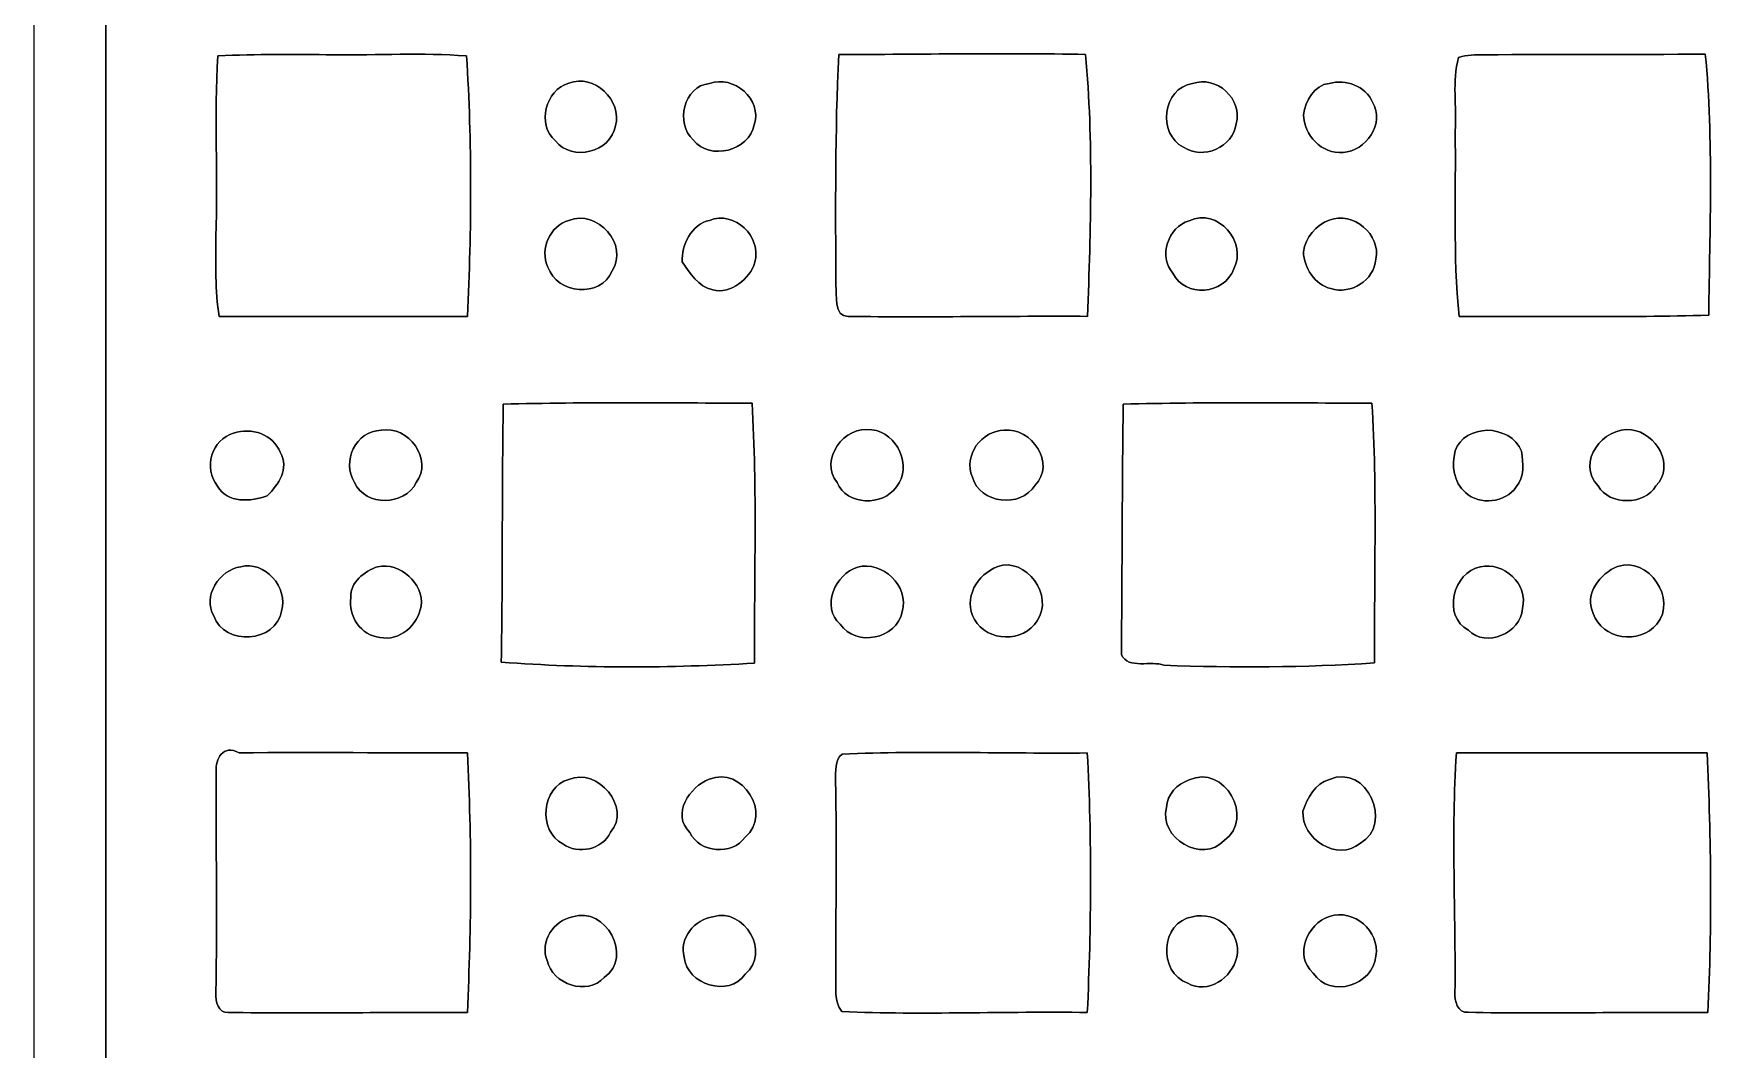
# Model space of a CAD drawing. Header units: centimetres. Extents: x -16.8 to 16.8, y -16.7 to 16.7.
# Drawn here: x -16.77 to -0.2, y -1.54 to 8.39 of the extents above; entities that cross this region are included whole.
import ezdxf

# ---------------------------------------------------------------- set-up
doc = ezdxf.new("R2010")
doc.units = ezdxf.units.CM
doc.header["$MEASUREMENT"] = 0
doc.layers.add('Layer 1', color=7, linetype='Continuous')

msp = doc.modelspace()

# ---------------------------------------------------------------- linework, layer by layer
at = {"layer": 'Layer 1', "color": 7}
for points, knots in [([(-16.77458, 16.66875), (-16.77458, 16.66875), (16.77458, 16.66875), (16.77458, 16.66875), (16.77458, 16.66875), (16.77458, 16.66875), (16.77458, -16.66875), (16.77458, -16.66875), (16.77458, -16.66875), (16.77458, -16.66875), (-16.77458, -16.66875), (-16.77458, -16.66875), (-16.77458, -16.66875), (-16.77458, -16.66875), (-16.77458, 16.66875), (-16.77458, 16.66875), (-16.77458, 16.66875), (-16.77458, 16.66875), (-16.77458, 16.66875), (-16.77458, 16.66875)], [0, 0, 0, 0, 0.16666667, 0.16666667, 0.16666667, 0.16666667, 0.33333333, 0.33333333, 0.33333333, 0.33333333, 0.5, 0.5, 0.5, 0.5, 0.66666667, 0.66666667, 0.66666667, 0.66666667, 1, 1, 1, 1]), ([(-16.06091, 16.05774), (-16.07961, 6.31331), (-16.06374, -3.43147), (-16.06903, -13.17625), (-16.06903, -13.17625), (-16.0588, -14.08148), (-16.0969, -14.98776), (-16.04186, -15.89229), (-16.04186, -15.89229), (-5.49557, -15.89546), (5.05107, -15.88805), (15.59736, -15.89581), (15.59736, -15.89581), (15.65769, -15.41709), (15.61606, -14.93132), (15.63052, -14.45013), (15.63052, -14.45013), (15.63088, -10.96857), (15.62417, -7.48665), (15.63158, -4.00509), (15.63158, -4.00509), (15.61571, -2.97004), (15.64852, -1.93463), (15.6143, -0.89958), (15.6143, -0.89958), (15.63758, 1.05692), (15.63441, 3.01378), (15.62276, 4.97064), (15.62276, 4.97064), (15.63864, 6.5218), (15.61465, 8.07297), (15.63511, 9.62413), (15.63511, 9.62413), (15.60371, 10.68564), (15.63299, 11.7475), (15.62876, 12.80901), (15.62876, 12.80901), (15.61888, 13.89274), (15.66086, 14.97718), (15.59595, 16.05986), (15.59595, 16.05986), (14.04867, 16.08137), (12.50103, 16.06303), (10.95375, 16.06903), (10.95375, 16.06903), (2.60456, 16.06903), (-5.74428, 16.06903), (-14.09347, 16.06903), (-14.09347, 16.06903), (-14.74929, 16.06867), (-15.40545, 16.07608), (-16.06091, 16.05774)], [0, 0, 0, 0, 0.07142857, 0.07142857, 0.07142857, 0.07142857, 0.14285714, 0.14285714, 0.14285714, 0.14285714, 0.21428571, 0.21428571, 0.21428571, 0.21428571, 0.28571429, 0.28571429, 0.28571429, 0.28571429, 0.35714286, 0.35714286, 0.35714286, 0.35714286, 0.42857143, 0.42857143, 0.42857143, 0.42857143, 0.5, 0.5, 0.5, 0.5, 0.57142857, 0.57142857, 0.57142857, 0.57142857, 0.64285714, 0.64285714, 0.64285714, 0.64285714, 0.71428571, 0.71428571, 0.71428571, 0.71428571, 0.78571429, 0.78571429, 0.78571429, 0.78571429, 0.85714286, 0.85714286, 0.85714286, 0.85714286, 1, 1, 1, 1]), ([(-14.97259, 8.17562), (-14.59618, 8.19221), (-14.21906, 8.19221), (-13.84194, 8.1855), (-13.84194, 8.1855), (-13.40803, 8.18092), (-12.97305, 8.20808), (-12.53984, 8.17457), (-12.53984, 8.17457), (-12.48481, 7.32719), (-12.49151, 6.47559), (-12.52961, 5.62751), (-12.52961, 5.62751), (-13.33959, 5.62469), (-14.14956, 5.62857), (-14.95954, 5.62504), (-14.95954, 5.62504), (-15.00893, 5.88222), (-14.98635, 6.14645), (-14.99517, 6.40644), (-14.99517, 6.40644), (-14.96766, 6.99594), (-15.01316, 7.58649), (-14.97259, 8.17562)], [0, 0, 0, 0, 0.14285714, 0.14285714, 0.14285714, 0.14285714, 0.28571429, 0.28571429, 0.28571429, 0.28571429, 0.42857143, 0.42857143, 0.42857143, 0.42857143, 0.57142857, 0.57142857, 0.57142857, 0.57142857, 0.71428571, 0.71428571, 0.71428571, 0.71428571, 1, 1, 1, 1]), ([(-8.89741, 8.18832), (-8.09237, 8.18903), (-7.28698, 8.20632), (-6.48194, 8.18903), (-6.48194, 8.18903), (-6.40292, 7.33848), (-6.43043, 6.48017), (-6.46183, 5.62751), (-6.46183, 5.62751), (-7.24253, 5.63245), (-8.02323, 5.61552), (-8.80357, 5.62751), (-8.80357, 5.62751), (-8.95174, 5.61693), (-8.9094, 5.85082), (-8.92598, 5.93055), (-8.92598, 5.93055), (-8.92739, 6.68302), (-8.9341, 7.4362), (-8.89741, 8.18832)], [0, 0, 0, 0, 0.16666667, 0.16666667, 0.16666667, 0.16666667, 0.33333333, 0.33333333, 0.33333333, 0.33333333, 0.5, 0.5, 0.5, 0.5, 0.66666667, 0.66666667, 0.66666667, 0.66666667, 1, 1, 1, 1]), ([(-2.83069, 8.15799), (-2.75061, 8.18938), (-2.66241, 8.18233), (-2.5781, 8.18586), (-2.5781, 8.18586), (-1.85738, 8.1915), (-1.13665, 8.1855), (-0.41557, 8.19326), (-0.41557, 8.19326), (-0.33408, 7.34448), (-0.37324, 6.4897), (-0.38171, 5.63809), (-0.38171, 5.63809), (-1.19592, 5.61587), (-2.01048, 5.63104), (-2.82469, 5.62469), (-2.82469, 5.62469), (-2.88749, 6.22759), (-2.85362, 6.83577), (-2.8642, 7.44079), (-2.8642, 7.44079), (-2.84762, 7.67821), (-2.89489, 7.92515), (-2.83069, 8.15799)], [0, 0, 0, 0, 0.14285714, 0.14285714, 0.14285714, 0.14285714, 0.28571429, 0.28571429, 0.28571429, 0.28571429, 0.42857143, 0.42857143, 0.42857143, 0.42857143, 0.57142857, 0.57142857, 0.57142857, 0.57142857, 0.71428571, 0.71428571, 0.71428571, 0.71428571, 1, 1, 1, 1]), ([(-11.53971, 7.90787), (-11.28959, 8.00523), (-11.01372, 7.73959), (-11.08251, 7.49018), (-11.08251, 7.49018), (-11.12626, 7.23265), (-11.50832, 7.13493), (-11.67024, 7.34483), (-11.67024, 7.34483), (-11.8551, 7.50217), (-11.76655, 7.84366), (-11.53971, 7.90787)], [0, 0, 0, 0, 0.25, 0.25, 0.25, 0.25, 0.5, 0.5, 0.5, 0.5, 1, 1, 1, 1]), ([(-10.16318, 7.90504), (-9.92293, 7.99077), (-9.64424, 7.75088), (-9.72397, 7.50182), (-9.72397, 7.50182), (-9.77159, 7.24359), (-10.15894, 7.14763), (-10.32157, 7.35295), (-10.32157, 7.35295), (-10.50043, 7.5117), (-10.41259, 7.88106), (-10.16318, 7.90504)], [0, 0, 0, 0, 0.25, 0.25, 0.25, 0.25, 0.5, 0.5, 0.5, 0.5, 1, 1, 1, 1]), ([(-5.43489, 7.90363), (-5.20312, 7.99042), (-4.93854, 7.75229), (-5.00768, 7.51029), (-5.00768, 7.51029), (-5.03379, 7.28239), (-5.33506, 7.15327), (-5.52238, 7.28274), (-5.52238, 7.28274), (-5.77956, 7.40763), (-5.72699, 7.86236), (-5.43489, 7.90363)], [0, 0, 0, 0, 0.25, 0.25, 0.25, 0.25, 0.5, 0.5, 0.5, 0.5, 1, 1, 1, 1]), ([(-4.09575, 7.90575), (-3.93277, 7.95055), (-3.74086, 7.87964), (-3.67206, 7.72125), (-3.67206, 7.72125), (-3.54648, 7.51769), (-3.73909, 7.23971), (-3.96169, 7.23053), (-3.96169, 7.23053), (-4.16983, 7.21113), (-4.34269, 7.40339), (-4.34763, 7.59848), (-4.34763, 7.59848), (-4.32823, 7.73289), (-4.24639, 7.89129), (-4.09575, 7.90575)], [0, 0, 0, 0, 0.2, 0.2, 0.2, 0.2, 0.4, 0.4, 0.4, 0.4, 0.6, 0.6, 0.6, 0.6, 1, 1, 1, 1]), ([(-11.53866, 6.5659), (-11.25996, 6.67844), (-10.9474, 6.32742), (-11.11603, 6.07236), (-11.11603, 6.07236), (-11.22609, 5.80108), (-11.65507, 5.84482), (-11.74327, 6.1087), (-11.74327, 6.1087), (-11.82617, 6.28756), (-11.72351, 6.51228), (-11.53866, 6.5659)], [0, 0, 0, 0, 0.25, 0.25, 0.25, 0.25, 0.5, 0.5, 0.5, 0.5, 1, 1, 1, 1]), ([(-10.16353, 6.56625), (-9.91235, 6.66433), (-9.65412, 6.40962), (-9.71691, 6.15632), (-9.71691, 6.15632), (-9.76736, 5.99369), (-9.9508, 5.84376), (-10.13037, 5.88539), (-10.13037, 5.88539), (-10.27007, 5.91891), (-10.35544, 6.04837), (-10.43023, 6.15985), (-10.43023, 6.15985), (-10.43658, 6.32848), (-10.33851, 6.52639), (-10.16353, 6.56625)], [0, 0, 0, 0, 0.2, 0.2, 0.2, 0.2, 0.4, 0.4, 0.4, 0.4, 0.6, 0.6, 0.6, 0.6, 1, 1, 1, 1]), ([(-5.46841, 6.56167), (-5.18548, 6.69607), (-4.89409, 6.34683), (-5.03132, 6.09071), (-5.03132, 6.09071), (-5.11986, 5.83918), (-5.51074, 5.80743), (-5.62751, 6.04908), (-5.62751, 6.04908), (-5.77109, 6.21136), (-5.67302, 6.50346), (-5.46841, 6.56167)], [0, 0, 0, 0, 0.25, 0.25, 0.25, 0.25, 0.5, 0.5, 0.5, 0.5, 1, 1, 1, 1]), ([(-4.09646, 6.56837), (-3.86327, 6.65798), (-3.58669, 6.42726), (-3.64031, 6.18596), (-3.64031, 6.18596), (-3.65407, 5.97853), (-3.88796, 5.83741), (-4.07988, 5.8988), (-4.07988, 5.8988), (-4.23757, 5.93972), (-4.34375, 6.10129), (-4.3494, 6.25898), (-4.3494, 6.25898), (-4.32964, 6.39586), (-4.22593, 6.52145), (-4.09646, 6.56837)], [0, 0, 0, 0, 0.2, 0.2, 0.2, 0.2, 0.4, 0.4, 0.4, 0.4, 0.6, 0.6, 0.6, 0.6, 1, 1, 1, 1]), ([(-12.18036, 4.76885), (-11.36897, 4.79037), (-10.55758, 4.77837), (-9.74584, 4.77943), (-9.74584, 4.77943), (-9.69363, 3.93241), (-9.72644, 3.08292), (-9.72009, 2.23485), (-9.72009, 2.23485), (-10.54559, 2.18722), (-11.37532, 2.18299), (-12.20011, 2.24508), (-12.20011, 2.24508), (-12.18459, 3.0861), (-12.19482, 3.92783), (-12.18036, 4.76885)], [0, 0, 0, 0, 0.2, 0.2, 0.2, 0.2, 0.4, 0.4, 0.4, 0.4, 0.6, 0.6, 0.6, 0.6, 1, 1, 1, 1]), ([(-6.11293, 4.76885), (-5.30154, 4.79037), (-4.4898, 4.77837), (-3.67806, 4.77943), (-3.67806, 4.77943), (-3.62585, 3.93347), (-3.65901, 3.08504), (-3.65231, 2.23802), (-3.65231, 2.23802), (-4.33811, 2.19287), (-5.02744, 2.18969), (-5.71394, 2.21474), (-5.71394, 2.21474), (-5.83671, 2.26519), (-6.06143, 2.17099), (-6.13093, 2.3174), (-6.13093, 2.3174), (-6.12352, 3.13408), (-6.12316, 3.95182), (-6.11293, 4.76885)], [0, 0, 0, 0, 0.16666667, 0.16666667, 0.16666667, 0.16666667, 0.33333333, 0.33333333, 0.33333333, 0.33333333, 0.5, 0.5, 0.5, 0.5, 0.66666667, 0.66666667, 0.66666667, 0.66666667, 1, 1, 1, 1]), ([(-14.81949, 4.48416), (-14.64698, 4.5466), (-14.43073, 4.47287), (-14.36299, 4.29789), (-14.36299, 4.29789), (-14.27163, 4.13138), (-14.38134, 3.98533), (-14.49035, 3.87174), (-14.49035, 3.87174), (-14.64804, 3.81494), (-14.88511, 3.79518), (-14.97683, 3.96804), (-14.97683, 3.96804), (-15.12111, 4.13808), (-15.03257, 4.42771), (-14.81949, 4.48416)], [0, 0, 0, 0, 0.2, 0.2, 0.2, 0.2, 0.4, 0.4, 0.4, 0.4, 0.6, 0.6, 0.6, 0.6, 1, 1, 1, 1]), ([(-13.37628, 4.51309), (-13.10605, 4.56741), (-12.86616, 4.22381), (-13.03196, 4.00226), (-13.03196, 4.00226), (-13.14803, 3.77119), (-13.52515, 3.76343), (-13.63592, 4.00297), (-13.63592, 4.00297), (-13.76715, 4.20476), (-13.62393, 4.51097), (-13.37628, 4.51309)], [0, 0, 0, 0, 0.25, 0.25, 0.25, 0.25, 0.5, 0.5, 0.5, 0.5, 1, 1, 1, 1]), ([(-8.57462, 4.51802), (-8.32273, 4.49086), (-8.17245, 4.15925), (-8.33332, 3.95923), (-8.33332, 3.95923), (-8.46561, 3.76731), (-8.81944, 3.77825), (-8.91258, 4.00121), (-8.91258, 4.00121), (-9.09108, 4.22663), (-8.8452, 4.56459), (-8.57462, 4.51802)], [0, 0, 0, 0, 0.25, 0.25, 0.25, 0.25, 0.5, 0.5, 0.5, 0.5, 1, 1, 1, 1]), ([(-7.27781, 4.51379), (-7.0104, 4.54766), (-6.76804, 4.18112), (-6.97548, 3.97686), (-6.97548, 3.97686), (-7.11412, 3.74509), (-7.51769, 3.79589), (-7.58896, 4.05412), (-7.58896, 4.05412), (-7.68315, 4.26685), (-7.49582, 4.51132), (-7.27781, 4.51379)], [0, 0, 0, 0, 0.25, 0.25, 0.25, 0.25, 0.5, 0.5, 0.5, 0.5, 1, 1, 1, 1]), ([(-2.55023, 4.51344), (-2.41547, 4.51167), (-2.26236, 4.44288), (-2.21615, 4.30777), (-2.21615, 4.30777), (-2.19463, 4.19382), (-2.18581, 4.05518), (-2.26589, 3.95923), (-2.26589, 3.95923), (-2.37384, 3.80506), (-2.62502, 3.77507), (-2.76296, 3.90419), (-2.76296, 3.90419), (-2.88008, 4.00015), (-2.89948, 4.17124), (-2.86456, 4.31059), (-2.86456, 4.31059), (-2.82363, 4.44359), (-2.68041, 4.50991), (-2.55023, 4.51344)], [0, 0, 0, 0, 0.16666667, 0.16666667, 0.16666667, 0.16666667, 0.33333333, 0.33333333, 0.33333333, 0.33333333, 0.5, 0.5, 0.5, 0.5, 0.66666667, 0.66666667, 0.66666667, 0.66666667, 1, 1, 1, 1]), ([(-1.13806, 4.51838), (-0.89606, 4.48769), (-0.70697, 4.16525), (-0.89923, 3.9691), (-0.89923, 3.9691), (-1.00506, 3.7779), (-1.35678, 3.77543), (-1.46403, 3.9691), (-1.46403, 3.9691), (-1.68698, 4.19982), (-1.41499, 4.54942), (-1.13806, 4.51838)], [0, 0, 0, 0, 0.25, 0.25, 0.25, 0.25, 0.5, 0.5, 0.5, 0.5, 1, 1, 1, 1]), ([(-14.74999, 3.17747), (-14.51716, 3.24273), (-14.27727, 2.97286), (-14.351, 2.74532), (-14.351, 2.74532), (-14.39933, 2.43522), (-14.91262, 2.39854), (-15.01352, 2.69699), (-15.01352, 2.69699), (-15.12817, 2.88996), (-14.95601, 3.15066), (-14.74999, 3.17747)], [0, 0, 0, 0, 0.25, 0.25, 0.25, 0.25, 0.5, 0.5, 0.5, 0.5, 1, 1, 1, 1]), ([(-13.41049, 3.17888), (-13.19142, 3.22615), (-12.95365, 3.0166), (-12.98469, 2.79188), (-12.98469, 2.79188), (-13.01715, 2.60879), (-13.18966, 2.44651), (-13.38827, 2.48744), (-13.38827, 2.48744), (-13.56995, 2.50331), (-13.7033, 2.6984), (-13.67261, 2.8769), (-13.67261, 2.8769), (-13.68178, 3.02895), (-13.53926, 3.13408), (-13.41049, 3.17888)], [0, 0, 0, 0, 0.2, 0.2, 0.2, 0.2, 0.4, 0.4, 0.4, 0.4, 0.6, 0.6, 0.6, 0.6, 1, 1, 1, 1]), ([(-8.71467, 3.17429), (-8.46843, 3.23991), (-8.20526, 2.99014), (-8.27617, 2.73791), (-8.27617, 2.73791), (-8.33049, 2.47121), (-8.72843, 2.3876), (-8.88259, 2.61796), (-8.88259, 2.61796), (-9.07415, 2.78342), (-8.92986, 3.10833), (-8.71467, 3.17429)], [0, 0, 0, 0, 0.25, 0.25, 0.25, 0.25, 0.5, 0.5, 0.5, 0.5, 1, 1, 1, 1]), ([(-7.34131, 3.17994), (-7.06543, 3.28013), (-6.78709, 2.8896), (-6.9536, 2.65077), (-6.9536, 2.65077), (-7.0866, 2.43487), (-7.44361, 2.44016), (-7.56814, 2.66277), (-7.56814, 2.66277), (-7.68773, 2.8635), (-7.53886, 3.11079), (-7.34131, 3.17994)], [0, 0, 0, 0, 0.25, 0.25, 0.25, 0.25, 0.5, 0.5, 0.5, 0.5, 1, 1, 1, 1]), ([(-2.61549, 3.17888), (-2.38831, 3.22545), (-2.14524, 3.01237), (-2.20592, 2.76895), (-2.20592, 2.76895), (-2.22074, 2.53259), (-2.56011, 2.37913), (-2.73438, 2.55658), (-2.73438, 2.55658), (-2.99156, 2.69558), (-2.88819, 3.12561), (-2.61549, 3.17888)], [0, 0, 0, 0, 0.25, 0.25, 0.25, 0.25, 0.5, 0.5, 0.5, 0.5, 1, 1, 1, 1]), ([(-1.27423, 3.1817), (-0.97296, 3.28224), (-0.68686, 2.85926), (-0.89006, 2.61832), (-0.89006, 2.61832), (-1.05974, 2.41124), (-1.4284, 2.46733), (-1.51236, 2.72239), (-1.51236, 2.72239), (-1.60514, 2.91606), (-1.44392, 3.11221), (-1.27423, 3.1817)], [0, 0, 0, 0, 0.25, 0.25, 0.25, 0.25, 0.5, 0.5, 0.5, 0.5, 1, 1, 1, 1]), ([(-14.99023, 1.17969), (-14.99941, 1.29328), (-14.92356, 1.44533), (-14.76516, 1.35784), (-14.76516, 1.35784), (-14.02115, 1.36772), (-13.27644, 1.35431), (-12.53208, 1.35714), (-12.53208, 1.35714), (-12.48692, 0.51223), (-12.49221, -0.33584), (-12.53208, -1.1811), (-12.53208, -1.1811), (-13.31172, -1.17581), (-14.09171, -1.19415), (-14.87135, -1.18075), (-14.87135, -1.18075), (-14.97154, -1.19239), (-14.99623, -1.06927), (-14.99447, -0.99272), (-14.99447, -0.99272), (-14.97436, -0.26846), (-14.99799, 0.45579), (-14.99023, 1.17969)], [0, 0, 0, 0, 0.14285714, 0.14285714, 0.14285714, 0.14285714, 0.28571429, 0.28571429, 0.28571429, 0.28571429, 0.42857143, 0.42857143, 0.42857143, 0.42857143, 0.57142857, 0.57142857, 0.57142857, 0.57142857, 0.71428571, 0.71428571, 0.71428571, 0.71428571, 1, 1, 1, 1]), ([(-8.86319, 1.34655), (-8.06415, 1.38077), (-7.26405, 1.34902), (-6.4643, 1.35714), (-6.4643, 1.35714), (-6.41914, 0.51223), (-6.42444, -0.33584), (-6.4643, -1.1811), (-6.4643, -1.1811), (-7.26475, -1.16946), (-8.06732, -1.20615), (-8.86672, -1.17263), (-8.86672, -1.17263), (-8.94609, -1.07209), (-8.92175, -0.93557), (-8.92598, -0.81668), (-8.92598, -0.81668), (-8.9281, -0.18239), (-8.91117, 0.45226), (-8.93022, 1.08691), (-8.93022, 1.08691), (-8.92246, 1.1744), (-8.94221, 1.28588), (-8.86319, 1.34655)], [0, 0, 0, 0, 0.14285714, 0.14285714, 0.14285714, 0.14285714, 0.28571429, 0.28571429, 0.28571429, 0.28571429, 0.42857143, 0.42857143, 0.42857143, 0.42857143, 0.57142857, 0.57142857, 0.57142857, 0.57142857, 0.71428571, 0.71428571, 0.71428571, 0.71428571, 1, 1, 1, 1]), ([(-2.85115, 1.35749), (-2.03341, 1.35925), (-1.21567, 1.35996), (-0.39793, 1.35678), (-0.39793, 1.35678), (-0.35878, 0.51188), (-0.34819, -0.33655), (-0.39229, -1.18145), (-0.39229, -1.18145), (-1.17334, -1.1744), (-1.95474, -1.19592), (-2.73544, -1.17969), (-2.73544, -1.17969), (-2.84374, -1.18816), (-2.87055, -1.06751), (-2.86597, -0.9839), (-2.86597, -0.9839), (-2.85644, -0.2032), (-2.90548, 0.57785), (-2.85115, 1.35749)], [0, 0, 0, 0, 0.16666667, 0.16666667, 0.16666667, 0.16666667, 0.33333333, 0.33333333, 0.33333333, 0.33333333, 0.5, 0.5, 0.5, 0.5, 0.66666667, 0.66666667, 0.66666667, 0.66666667, 1, 1, 1, 1]), ([(-11.53901, 1.0982), (-11.25432, 1.21991), (-10.92518, 0.82338), (-11.12943, 0.58208), (-11.12943, 0.58208), (-11.21093, 0.40993), (-11.44588, 0.36195), (-11.59828, 0.46673), (-11.59828, 0.46673), (-11.84204, 0.59408), (-11.80888, 1.02411), (-11.53901, 1.0982)], [0, 0, 0, 0, 0.25, 0.25, 0.25, 0.25, 0.5, 0.5, 0.5, 0.5, 1, 1, 1, 1]), ([(-10.16388, 1.09961), (-9.84074, 1.23472), (-9.54229, 0.75459), (-9.81287, 0.53446), (-9.81287, 0.53446), (-9.94022, 0.35172), (-10.26089, 0.37818), (-10.35509, 0.58067), (-10.35509, 0.58067), (-10.53747, 0.75424), (-10.35544, 1.03364), (-10.16388, 1.09961)], [0, 0, 0, 0, 0.25, 0.25, 0.25, 0.25, 0.5, 0.5, 0.5, 0.5, 1, 1, 1, 1]), ([(-5.46806, 1.09291), (-5.12233, 1.25201), (-4.82071, 0.72037), (-5.12339, 0.502), (-5.12339, 0.502), (-5.33576, 0.26776), (-5.76827, 0.52599), (-5.69066, 0.82444), (-5.69066, 0.82444), (-5.6829, 0.95109), (-5.58588, 1.05551), (-5.46806, 1.09291)], [0, 0, 0, 0, 0.25, 0.25, 0.25, 0.25, 0.5, 0.5, 0.5, 0.5, 1, 1, 1, 1]), ([(-4.0954, 1.09855), (-3.72392, 1.25589), (-3.46498, 0.65546), (-3.79201, 0.47519), (-3.79201, 0.47519), (-4.01673, 0.28716), (-4.36951, 0.51858), (-4.35434, 0.78811), (-4.35434, 0.78811), (-4.30812, 0.91405), (-4.23651, 1.0608), (-4.0954, 1.09855)], [0, 0, 0, 0, 0.25, 0.25, 0.25, 0.25, 0.5, 0.5, 0.5, 0.5, 1, 1, 1, 1]), ([(-11.50373, -0.24624), (-11.17388, -0.13899), (-10.90683, -0.63394), (-11.19152, -0.8382), (-11.19152, -0.8382), (-11.36015, -1.02235), (-11.69882, -0.90629), (-11.75068, -0.6731), (-11.75068, -0.6731), (-11.82652, -0.48754), (-11.68753, -0.28152), (-11.50373, -0.24624)], [0, 0, 0, 0, 0.25, 0.25, 0.25, 0.25, 0.5, 0.5, 0.5, 0.5, 1, 1, 1, 1]), ([(-10.12896, -0.24483), (-9.81992, -0.15099), (-9.55816, -0.59937), (-9.81287, -0.8061), (-9.81287, -0.8061), (-9.97268, -1.03858), (-10.38331, -0.90981), (-10.40941, -0.63888), (-10.40941, -0.63888), (-10.46621, -0.45896), (-10.30252, -0.26741), (-10.12896, -0.24483)], [0, 0, 0, 0, 0.25, 0.25, 0.25, 0.25, 0.5, 0.5, 0.5, 0.5, 1, 1, 1, 1]), ([(-4.0954, -0.24236), (-3.85128, -0.16193), (-3.60186, -0.38559), (-3.6389, -0.63112), (-3.6389, -0.63112), (-3.66818, -0.91334), (-4.0827, -1.05198), (-4.25274, -0.79551), (-4.25274, -0.79551), (-4.44747, -0.62653), (-4.31271, -0.31362), (-4.0954, -0.24236)], [0, 0, 0, 0, 0.25, 0.25, 0.25, 0.25, 0.5, 0.5, 0.5, 0.5, 1, 1, 1, 1]), ([(-5.43595, -0.24659), (-5.19853, -0.18027), (-4.94877, -0.40005), (-5.00239, -0.64135), (-5.00239, -0.64135), (-5.04543, -0.84173), (-5.28708, -1.00753), (-5.4804, -0.89535), (-5.4804, -0.89535), (-5.77638, -0.7934), (-5.74957, -0.29281), (-5.43595, -0.24659)], [0, 0, 0, 0, 0.25, 0.25, 0.25, 0.25, 0.5, 0.5, 0.5, 0.5, 1, 1, 1, 1])]:
    msp.add_open_spline(points, degree=3, knots=knots, dxfattribs=at)
at = {"layer": 'Layer 1', "color": 251}
for points, knots in [([(-16.06091, 16.05774), (-15.40545, 16.07608), (-14.74929, 16.06867), (-14.09347, 16.06903), (-14.09347, 16.06903), (-5.74428, 16.06903), (2.60456, 16.06903), (10.95375, 16.06903), (10.95375, 16.06903), (12.50103, 16.06303), (14.04867, 16.08137), (15.59595, 16.05986), (15.59595, 16.05986), (15.66086, 14.97718), (15.61888, 13.89274), (15.62876, 12.80901), (15.62876, 12.80901), (15.63299, 11.7475), (15.60371, 10.68564), (15.63511, 9.62413), (15.63511, 9.62413), (15.61465, 8.07297), (15.63864, 6.5218), (15.62276, 4.97064), (15.62276, 4.97064), (15.63441, 3.01378), (15.63758, 1.05692), (15.6143, -0.89958), (15.6143, -0.89958), (15.64852, -1.93463), (15.61571, -2.97004), (15.63158, -4.00509), (15.63158, -4.00509), (15.62417, -7.48665), (15.63088, -10.96857), (15.63052, -14.45013), (15.63052, -14.45013), (15.61606, -14.93132), (15.65769, -15.41709), (15.59736, -15.89581), (15.59736, -15.89581), (5.05107, -15.88805), (-5.49557, -15.89546), (-16.04186, -15.89229), (-16.04186, -15.89229), (-16.0969, -14.98776), (-16.0588, -14.08148), (-16.06903, -13.17625), (-16.06903, -13.17625), (-16.06374, -3.43147), (-16.07961, 6.31331), (-16.06091, 16.05774), (-16.06091, 16.05774), (-16.06091, 16.05774), (-16.06091, 16.05774), (-16.06091, 16.05774)], [0, 0, 0, 0, 0.06666667, 0.06666667, 0.06666667, 0.06666667, 0.13333333, 0.13333333, 0.13333333, 0.13333333, 0.2, 0.2, 0.2, 0.2, 0.26666667, 0.26666667, 0.26666667, 0.26666667, 0.33333333, 0.33333333, 0.33333333, 0.33333333, 0.4, 0.4, 0.4, 0.4, 0.46666667, 0.46666667, 0.46666667, 0.46666667, 0.53333333, 0.53333333, 0.53333333, 0.53333333, 0.6, 0.6, 0.6, 0.6, 0.66666667, 0.66666667, 0.66666667, 0.66666667, 0.73333333, 0.73333333, 0.73333333, 0.73333333, 0.8, 0.8, 0.8, 0.8, 0.86666667, 0.86666667, 0.86666667, 0.86666667, 1, 1, 1, 1]), ([(-14.97259, 8.17562), (-15.01316, 7.58649), (-14.96766, 6.99594), (-14.99517, 6.40644), (-14.99517, 6.40644), (-14.98635, 6.14645), (-15.00893, 5.88222), (-14.95954, 5.62504), (-14.95954, 5.62504), (-14.14956, 5.62857), (-13.33959, 5.62469), (-12.52961, 5.62751), (-12.52961, 5.62751), (-12.49151, 6.47559), (-12.48481, 7.32719), (-12.53984, 8.17457), (-12.53984, 8.17457), (-12.97305, 8.20808), (-13.40803, 8.18092), (-13.84194, 8.1855), (-13.84194, 8.1855), (-14.21906, 8.19221), (-14.59618, 8.19221), (-14.97259, 8.17562), (-14.97259, 8.17562), (-14.97259, 8.17562), (-14.97259, 8.17562), (-14.97259, 8.17562)], [0, 0, 0, 0, 0.125, 0.125, 0.125, 0.125, 0.25, 0.25, 0.25, 0.25, 0.375, 0.375, 0.375, 0.375, 0.5, 0.5, 0.5, 0.5, 0.625, 0.625, 0.625, 0.625, 0.75, 0.75, 0.75, 0.75, 1, 1, 1, 1]), ([(-8.89741, 8.18832), (-8.9341, 7.4362), (-8.92739, 6.68302), (-8.92598, 5.93055), (-8.92598, 5.93055), (-8.9094, 5.85082), (-8.95174, 5.61693), (-8.80357, 5.62751), (-8.80357, 5.62751), (-8.02323, 5.61552), (-7.24253, 5.63245), (-6.46183, 5.62751), (-6.46183, 5.62751), (-6.43043, 6.48017), (-6.40292, 7.33848), (-6.48194, 8.18903), (-6.48194, 8.18903), (-7.28698, 8.20632), (-8.09237, 8.18903), (-8.89741, 8.18832), (-8.89741, 8.18832), (-8.89741, 8.18832), (-8.89741, 8.18832), (-8.89741, 8.18832)], [0, 0, 0, 0, 0.14285714, 0.14285714, 0.14285714, 0.14285714, 0.28571429, 0.28571429, 0.28571429, 0.28571429, 0.42857143, 0.42857143, 0.42857143, 0.42857143, 0.57142857, 0.57142857, 0.57142857, 0.57142857, 0.71428571, 0.71428571, 0.71428571, 0.71428571, 1, 1, 1, 1]), ([(-2.83069, 8.15799), (-2.89489, 7.92515), (-2.84762, 7.67821), (-2.8642, 7.44079), (-2.8642, 7.44079), (-2.85362, 6.83577), (-2.88749, 6.22759), (-2.82469, 5.62469), (-2.82469, 5.62469), (-2.01048, 5.63104), (-1.19592, 5.61587), (-0.38171, 5.63809), (-0.38171, 5.63809), (-0.37324, 6.4897), (-0.33408, 7.34448), (-0.41557, 8.19326), (-0.41557, 8.19326), (-1.13665, 8.1855), (-1.85738, 8.1915), (-2.5781, 8.18586), (-2.5781, 8.18586), (-2.66241, 8.18233), (-2.75061, 8.18938), (-2.83069, 8.15799), (-2.83069, 8.15799), (-2.83069, 8.15799), (-2.83069, 8.15799), (-2.83069, 8.15799)], [0, 0, 0, 0, 0.125, 0.125, 0.125, 0.125, 0.25, 0.25, 0.25, 0.25, 0.375, 0.375, 0.375, 0.375, 0.5, 0.5, 0.5, 0.5, 0.625, 0.625, 0.625, 0.625, 0.75, 0.75, 0.75, 0.75, 1, 1, 1, 1]), ([(-11.53971, 7.90787), (-11.76655, 7.84366), (-11.8551, 7.50217), (-11.67024, 7.34483), (-11.67024, 7.34483), (-11.50832, 7.13493), (-11.12626, 7.23265), (-11.08251, 7.49018), (-11.08251, 7.49018), (-11.01372, 7.73959), (-11.28959, 8.00523), (-11.53971, 7.90787), (-11.53971, 7.90787), (-11.53971, 7.90787), (-11.53971, 7.90787), (-11.53971, 7.90787)], [0, 0, 0, 0, 0.2, 0.2, 0.2, 0.2, 0.4, 0.4, 0.4, 0.4, 0.6, 0.6, 0.6, 0.6, 1, 1, 1, 1]), ([(-10.16318, 7.90504), (-10.41259, 7.88106), (-10.50043, 7.5117), (-10.32157, 7.35295), (-10.32157, 7.35295), (-10.15894, 7.14763), (-9.77159, 7.24359), (-9.72397, 7.50182), (-9.72397, 7.50182), (-9.64424, 7.75088), (-9.92293, 7.99077), (-10.16318, 7.90504), (-10.16318, 7.90504), (-10.16318, 7.90504), (-10.16318, 7.90504), (-10.16318, 7.90504)], [0, 0, 0, 0, 0.2, 0.2, 0.2, 0.2, 0.4, 0.4, 0.4, 0.4, 0.6, 0.6, 0.6, 0.6, 1, 1, 1, 1]), ([(-5.43489, 7.90363), (-5.72699, 7.86236), (-5.77956, 7.40763), (-5.52238, 7.28274), (-5.52238, 7.28274), (-5.33506, 7.15327), (-5.03379, 7.28239), (-5.00768, 7.51029), (-5.00768, 7.51029), (-4.93854, 7.75229), (-5.20312, 7.99042), (-5.43489, 7.90363), (-5.43489, 7.90363), (-5.43489, 7.90363), (-5.43489, 7.90363), (-5.43489, 7.90363)], [0, 0, 0, 0, 0.2, 0.2, 0.2, 0.2, 0.4, 0.4, 0.4, 0.4, 0.6, 0.6, 0.6, 0.6, 1, 1, 1, 1]), ([(-4.09575, 7.90575), (-4.24639, 7.89129), (-4.32823, 7.73289), (-4.34763, 7.59848), (-4.34763, 7.59848), (-4.34269, 7.40339), (-4.16983, 7.21113), (-3.96169, 7.23053), (-3.96169, 7.23053), (-3.73909, 7.23971), (-3.54648, 7.51769), (-3.67206, 7.72125), (-3.67206, 7.72125), (-3.74086, 7.87964), (-3.93277, 7.95055), (-4.09575, 7.90575), (-4.09575, 7.90575), (-4.09575, 7.90575), (-4.09575, 7.90575), (-4.09575, 7.90575)], [0, 0, 0, 0, 0.16666667, 0.16666667, 0.16666667, 0.16666667, 0.33333333, 0.33333333, 0.33333333, 0.33333333, 0.5, 0.5, 0.5, 0.5, 0.66666667, 0.66666667, 0.66666667, 0.66666667, 1, 1, 1, 1]), ([(-11.53866, 6.5659), (-11.72351, 6.51228), (-11.82617, 6.28756), (-11.74327, 6.1087), (-11.74327, 6.1087), (-11.65507, 5.84482), (-11.22609, 5.80108), (-11.11603, 6.07236), (-11.11603, 6.07236), (-10.9474, 6.32742), (-11.25996, 6.67844), (-11.53866, 6.5659), (-11.53866, 6.5659), (-11.53866, 6.5659), (-11.53866, 6.5659), (-11.53866, 6.5659)], [0, 0, 0, 0, 0.2, 0.2, 0.2, 0.2, 0.4, 0.4, 0.4, 0.4, 0.6, 0.6, 0.6, 0.6, 1, 1, 1, 1]), ([(-10.16353, 6.56625), (-10.33851, 6.52639), (-10.43658, 6.32848), (-10.43023, 6.15985), (-10.43023, 6.15985), (-10.35544, 6.04837), (-10.27007, 5.91891), (-10.13037, 5.88539), (-10.13037, 5.88539), (-9.9508, 5.84376), (-9.76736, 5.99369), (-9.71691, 6.15632), (-9.71691, 6.15632), (-9.65412, 6.40962), (-9.91235, 6.66433), (-10.16353, 6.56625), (-10.16353, 6.56625), (-10.16353, 6.56625), (-10.16353, 6.56625), (-10.16353, 6.56625)], [0, 0, 0, 0, 0.16666667, 0.16666667, 0.16666667, 0.16666667, 0.33333333, 0.33333333, 0.33333333, 0.33333333, 0.5, 0.5, 0.5, 0.5, 0.66666667, 0.66666667, 0.66666667, 0.66666667, 1, 1, 1, 1]), ([(-5.46841, 6.56167), (-5.67302, 6.50346), (-5.77109, 6.21136), (-5.62751, 6.04908), (-5.62751, 6.04908), (-5.51074, 5.80743), (-5.11986, 5.83918), (-5.03132, 6.09071), (-5.03132, 6.09071), (-4.89409, 6.34683), (-5.18548, 6.69607), (-5.46841, 6.56167), (-5.46841, 6.56167), (-5.46841, 6.56167), (-5.46841, 6.56167), (-5.46841, 6.56167)], [0, 0, 0, 0, 0.2, 0.2, 0.2, 0.2, 0.4, 0.4, 0.4, 0.4, 0.6, 0.6, 0.6, 0.6, 1, 1, 1, 1]), ([(-4.09646, 6.56837), (-4.22593, 6.52145), (-4.32964, 6.39586), (-4.3494, 6.25898), (-4.3494, 6.25898), (-4.34375, 6.10129), (-4.23757, 5.93972), (-4.07988, 5.8988), (-4.07988, 5.8988), (-3.88796, 5.83741), (-3.65407, 5.97853), (-3.64031, 6.18596), (-3.64031, 6.18596), (-3.58669, 6.42726), (-3.86327, 6.65798), (-4.09646, 6.56837), (-4.09646, 6.56837), (-4.09646, 6.56837), (-4.09646, 6.56837), (-4.09646, 6.56837)], [0, 0, 0, 0, 0.16666667, 0.16666667, 0.16666667, 0.16666667, 0.33333333, 0.33333333, 0.33333333, 0.33333333, 0.5, 0.5, 0.5, 0.5, 0.66666667, 0.66666667, 0.66666667, 0.66666667, 1, 1, 1, 1]), ([(-12.18036, 4.76885), (-12.19482, 3.92783), (-12.18459, 3.0861), (-12.20011, 2.24508), (-12.20011, 2.24508), (-11.37532, 2.18299), (-10.54559, 2.18722), (-9.72009, 2.23485), (-9.72009, 2.23485), (-9.72644, 3.08292), (-9.69363, 3.93241), (-9.74584, 4.77943), (-9.74584, 4.77943), (-10.55758, 4.77837), (-11.36897, 4.79037), (-12.18036, 4.76885), (-12.18036, 4.76885), (-12.18036, 4.76885), (-12.18036, 4.76885), (-12.18036, 4.76885)], [0, 0, 0, 0, 0.16666667, 0.16666667, 0.16666667, 0.16666667, 0.33333333, 0.33333333, 0.33333333, 0.33333333, 0.5, 0.5, 0.5, 0.5, 0.66666667, 0.66666667, 0.66666667, 0.66666667, 1, 1, 1, 1]), ([(-6.11293, 4.76885), (-6.12316, 3.95182), (-6.12352, 3.13408), (-6.13093, 2.3174), (-6.13093, 2.3174), (-6.06143, 2.17099), (-5.83671, 2.26519), (-5.71394, 2.21474), (-5.71394, 2.21474), (-5.02744, 2.18969), (-4.33811, 2.19287), (-3.65231, 2.23802), (-3.65231, 2.23802), (-3.65901, 3.08504), (-3.62585, 3.93347), (-3.67806, 4.77943), (-3.67806, 4.77943), (-4.4898, 4.77837), (-5.30154, 4.79037), (-6.11293, 4.76885), (-6.11293, 4.76885), (-6.11293, 4.76885), (-6.11293, 4.76885), (-6.11293, 4.76885)], [0, 0, 0, 0, 0.14285714, 0.14285714, 0.14285714, 0.14285714, 0.28571429, 0.28571429, 0.28571429, 0.28571429, 0.42857143, 0.42857143, 0.42857143, 0.42857143, 0.57142857, 0.57142857, 0.57142857, 0.57142857, 0.71428571, 0.71428571, 0.71428571, 0.71428571, 1, 1, 1, 1]), ([(-14.81949, 4.48416), (-15.03257, 4.42771), (-15.12111, 4.13808), (-14.97683, 3.96804), (-14.97683, 3.96804), (-14.88511, 3.79518), (-14.64804, 3.81494), (-14.49035, 3.87174), (-14.49035, 3.87174), (-14.38134, 3.98533), (-14.27163, 4.13138), (-14.36299, 4.29789), (-14.36299, 4.29789), (-14.43073, 4.47287), (-14.64698, 4.5466), (-14.81949, 4.48416), (-14.81949, 4.48416), (-14.81949, 4.48416), (-14.81949, 4.48416), (-14.81949, 4.48416)], [0, 0, 0, 0, 0.16666667, 0.16666667, 0.16666667, 0.16666667, 0.33333333, 0.33333333, 0.33333333, 0.33333333, 0.5, 0.5, 0.5, 0.5, 0.66666667, 0.66666667, 0.66666667, 0.66666667, 1, 1, 1, 1]), ([(-13.37628, 4.51309), (-13.62393, 4.51097), (-13.76715, 4.20476), (-13.63592, 4.00297), (-13.63592, 4.00297), (-13.52515, 3.76343), (-13.14803, 3.77119), (-13.03196, 4.00226), (-13.03196, 4.00226), (-12.86616, 4.22381), (-13.10605, 4.56741), (-13.37628, 4.51309), (-13.37628, 4.51309), (-13.37628, 4.51309), (-13.37628, 4.51309), (-13.37628, 4.51309)], [0, 0, 0, 0, 0.2, 0.2, 0.2, 0.2, 0.4, 0.4, 0.4, 0.4, 0.6, 0.6, 0.6, 0.6, 1, 1, 1, 1]), ([(-8.57462, 4.51802), (-8.8452, 4.56459), (-9.09108, 4.22663), (-8.91258, 4.00121), (-8.91258, 4.00121), (-8.81944, 3.77825), (-8.46561, 3.76731), (-8.33332, 3.95923), (-8.33332, 3.95923), (-8.17245, 4.15925), (-8.32273, 4.49086), (-8.57462, 4.51802), (-8.57462, 4.51802), (-8.57462, 4.51802), (-8.57462, 4.51802), (-8.57462, 4.51802)], [0, 0, 0, 0, 0.2, 0.2, 0.2, 0.2, 0.4, 0.4, 0.4, 0.4, 0.6, 0.6, 0.6, 0.6, 1, 1, 1, 1]), ([(-7.27781, 4.51379), (-7.49582, 4.51132), (-7.68315, 4.26685), (-7.58896, 4.05412), (-7.58896, 4.05412), (-7.51769, 3.79589), (-7.11412, 3.74509), (-6.97548, 3.97686), (-6.97548, 3.97686), (-6.76804, 4.18112), (-7.0104, 4.54766), (-7.27781, 4.51379), (-7.27781, 4.51379), (-7.27781, 4.51379), (-7.27781, 4.51379), (-7.27781, 4.51379)], [0, 0, 0, 0, 0.2, 0.2, 0.2, 0.2, 0.4, 0.4, 0.4, 0.4, 0.6, 0.6, 0.6, 0.6, 1, 1, 1, 1]), ([(-2.55023, 4.51344), (-2.68041, 4.50991), (-2.82363, 4.44359), (-2.86456, 4.31059), (-2.86456, 4.31059), (-2.89948, 4.17124), (-2.88008, 4.00015), (-2.76296, 3.90419), (-2.76296, 3.90419), (-2.62502, 3.77507), (-2.37384, 3.80506), (-2.26589, 3.95923), (-2.26589, 3.95923), (-2.18581, 4.05518), (-2.19463, 4.19382), (-2.21615, 4.30777), (-2.21615, 4.30777), (-2.26236, 4.44288), (-2.41547, 4.51167), (-2.55023, 4.51344), (-2.55023, 4.51344), (-2.55023, 4.51344), (-2.55023, 4.51344), (-2.55023, 4.51344)], [0, 0, 0, 0, 0.14285714, 0.14285714, 0.14285714, 0.14285714, 0.28571429, 0.28571429, 0.28571429, 0.28571429, 0.42857143, 0.42857143, 0.42857143, 0.42857143, 0.57142857, 0.57142857, 0.57142857, 0.57142857, 0.71428571, 0.71428571, 0.71428571, 0.71428571, 1, 1, 1, 1]), ([(-1.13806, 4.51838), (-1.41499, 4.54942), (-1.68698, 4.19982), (-1.46403, 3.9691), (-1.46403, 3.9691), (-1.35678, 3.77543), (-1.00506, 3.7779), (-0.89923, 3.9691), (-0.89923, 3.9691), (-0.70697, 4.16525), (-0.89606, 4.48769), (-1.13806, 4.51838), (-1.13806, 4.51838), (-1.13806, 4.51838), (-1.13806, 4.51838), (-1.13806, 4.51838)], [0, 0, 0, 0, 0.2, 0.2, 0.2, 0.2, 0.4, 0.4, 0.4, 0.4, 0.6, 0.6, 0.6, 0.6, 1, 1, 1, 1]), ([(-14.74999, 3.17747), (-14.95601, 3.15066), (-15.12817, 2.88996), (-15.01352, 2.69699), (-15.01352, 2.69699), (-14.91262, 2.39854), (-14.39933, 2.43522), (-14.351, 2.74532), (-14.351, 2.74532), (-14.27727, 2.97286), (-14.51716, 3.24273), (-14.74999, 3.17747), (-14.74999, 3.17747), (-14.74999, 3.17747), (-14.74999, 3.17747), (-14.74999, 3.17747)], [0, 0, 0, 0, 0.2, 0.2, 0.2, 0.2, 0.4, 0.4, 0.4, 0.4, 0.6, 0.6, 0.6, 0.6, 1, 1, 1, 1]), ([(-13.41049, 3.17888), (-13.53926, 3.13408), (-13.68178, 3.02895), (-13.67261, 2.8769), (-13.67261, 2.8769), (-13.7033, 2.6984), (-13.56995, 2.50331), (-13.38827, 2.48744), (-13.38827, 2.48744), (-13.18966, 2.44651), (-13.01715, 2.60879), (-12.98469, 2.79188), (-12.98469, 2.79188), (-12.95365, 3.0166), (-13.19142, 3.22615), (-13.41049, 3.17888), (-13.41049, 3.17888), (-13.41049, 3.17888), (-13.41049, 3.17888), (-13.41049, 3.17888)], [0, 0, 0, 0, 0.16666667, 0.16666667, 0.16666667, 0.16666667, 0.33333333, 0.33333333, 0.33333333, 0.33333333, 0.5, 0.5, 0.5, 0.5, 0.66666667, 0.66666667, 0.66666667, 0.66666667, 1, 1, 1, 1]), ([(-8.71467, 3.17429), (-8.92986, 3.10833), (-9.07415, 2.78342), (-8.88259, 2.61796), (-8.88259, 2.61796), (-8.72843, 2.3876), (-8.33049, 2.47121), (-8.27617, 2.73791), (-8.27617, 2.73791), (-8.20526, 2.99014), (-8.46843, 3.23991), (-8.71467, 3.17429), (-8.71467, 3.17429), (-8.71467, 3.17429), (-8.71467, 3.17429), (-8.71467, 3.17429)], [0, 0, 0, 0, 0.2, 0.2, 0.2, 0.2, 0.4, 0.4, 0.4, 0.4, 0.6, 0.6, 0.6, 0.6, 1, 1, 1, 1]), ([(-7.34131, 3.17994), (-7.53886, 3.11079), (-7.68773, 2.8635), (-7.56814, 2.66277), (-7.56814, 2.66277), (-7.44361, 2.44016), (-7.0866, 2.43487), (-6.9536, 2.65077), (-6.9536, 2.65077), (-6.78709, 2.8896), (-7.06543, 3.28013), (-7.34131, 3.17994), (-7.34131, 3.17994), (-7.34131, 3.17994), (-7.34131, 3.17994), (-7.34131, 3.17994)], [0, 0, 0, 0, 0.2, 0.2, 0.2, 0.2, 0.4, 0.4, 0.4, 0.4, 0.6, 0.6, 0.6, 0.6, 1, 1, 1, 1]), ([(-2.61549, 3.17888), (-2.88819, 3.12561), (-2.99156, 2.69558), (-2.73438, 2.55658), (-2.73438, 2.55658), (-2.56011, 2.37913), (-2.22074, 2.53259), (-2.20592, 2.76895), (-2.20592, 2.76895), (-2.14524, 3.01237), (-2.38831, 3.22545), (-2.61549, 3.17888), (-2.61549, 3.17888), (-2.61549, 3.17888), (-2.61549, 3.17888), (-2.61549, 3.17888)], [0, 0, 0, 0, 0.2, 0.2, 0.2, 0.2, 0.4, 0.4, 0.4, 0.4, 0.6, 0.6, 0.6, 0.6, 1, 1, 1, 1]), ([(-1.27423, 3.1817), (-1.44392, 3.11221), (-1.60514, 2.91606), (-1.51236, 2.72239), (-1.51236, 2.72239), (-1.4284, 2.46733), (-1.05974, 2.41124), (-0.89006, 2.61832), (-0.89006, 2.61832), (-0.68686, 2.85926), (-0.97296, 3.28224), (-1.27423, 3.1817), (-1.27423, 3.1817), (-1.27423, 3.1817), (-1.27423, 3.1817), (-1.27423, 3.1817)], [0, 0, 0, 0, 0.2, 0.2, 0.2, 0.2, 0.4, 0.4, 0.4, 0.4, 0.6, 0.6, 0.6, 0.6, 1, 1, 1, 1]), ([(-14.99023, 1.17969), (-14.99799, 0.45579), (-14.97436, -0.26846), (-14.99447, -0.99272), (-14.99447, -0.99272), (-14.99623, -1.06927), (-14.97154, -1.19239), (-14.87135, -1.18075), (-14.87135, -1.18075), (-14.09171, -1.19415), (-13.31172, -1.17581), (-12.53208, -1.1811), (-12.53208, -1.1811), (-12.49221, -0.33584), (-12.48692, 0.51223), (-12.53208, 1.35714), (-12.53208, 1.35714), (-13.27644, 1.35431), (-14.02115, 1.36772), (-14.76516, 1.35784), (-14.76516, 1.35784), (-14.92356, 1.44533), (-14.99941, 1.29328), (-14.99023, 1.17969), (-14.99023, 1.17969), (-14.99023, 1.17969), (-14.99023, 1.17969), (-14.99023, 1.17969)], [0, 0, 0, 0, 0.125, 0.125, 0.125, 0.125, 0.25, 0.25, 0.25, 0.25, 0.375, 0.375, 0.375, 0.375, 0.5, 0.5, 0.5, 0.5, 0.625, 0.625, 0.625, 0.625, 0.75, 0.75, 0.75, 0.75, 1, 1, 1, 1]), ([(-8.86319, 1.34655), (-8.94221, 1.28588), (-8.92246, 1.1744), (-8.93022, 1.08691), (-8.93022, 1.08691), (-8.91117, 0.45226), (-8.9281, -0.18239), (-8.92598, -0.81668), (-8.92598, -0.81668), (-8.92175, -0.93557), (-8.94609, -1.07209), (-8.86672, -1.17263), (-8.86672, -1.17263), (-8.06732, -1.20615), (-7.26475, -1.16946), (-6.4643, -1.1811), (-6.4643, -1.1811), (-6.42444, -0.33584), (-6.41914, 0.51223), (-6.4643, 1.35714), (-6.4643, 1.35714), (-7.26405, 1.34902), (-8.06415, 1.38077), (-8.86319, 1.34655), (-8.86319, 1.34655), (-8.86319, 1.34655), (-8.86319, 1.34655), (-8.86319, 1.34655)], [0, 0, 0, 0, 0.125, 0.125, 0.125, 0.125, 0.25, 0.25, 0.25, 0.25, 0.375, 0.375, 0.375, 0.375, 0.5, 0.5, 0.5, 0.5, 0.625, 0.625, 0.625, 0.625, 0.75, 0.75, 0.75, 0.75, 1, 1, 1, 1]), ([(-2.85115, 1.35749), (-2.90548, 0.57785), (-2.85644, -0.2032), (-2.86597, -0.9839), (-2.86597, -0.9839), (-2.87055, -1.06751), (-2.84374, -1.18816), (-2.73544, -1.17969), (-2.73544, -1.17969), (-1.95474, -1.19592), (-1.17334, -1.1744), (-0.39229, -1.18145), (-0.39229, -1.18145), (-0.34819, -0.33655), (-0.35878, 0.51188), (-0.39793, 1.35678), (-0.39793, 1.35678), (-1.21567, 1.35996), (-2.03341, 1.35925), (-2.85115, 1.35749), (-2.85115, 1.35749), (-2.85115, 1.35749), (-2.85115, 1.35749), (-2.85115, 1.35749)], [0, 0, 0, 0, 0.14285714, 0.14285714, 0.14285714, 0.14285714, 0.28571429, 0.28571429, 0.28571429, 0.28571429, 0.42857143, 0.42857143, 0.42857143, 0.42857143, 0.57142857, 0.57142857, 0.57142857, 0.57142857, 0.71428571, 0.71428571, 0.71428571, 0.71428571, 1, 1, 1, 1]), ([(-11.53901, 1.0982), (-11.80888, 1.02411), (-11.84204, 0.59408), (-11.59828, 0.46673), (-11.59828, 0.46673), (-11.44588, 0.36195), (-11.21093, 0.40993), (-11.12943, 0.58208), (-11.12943, 0.58208), (-10.92518, 0.82338), (-11.25432, 1.21991), (-11.53901, 1.0982), (-11.53901, 1.0982), (-11.53901, 1.0982), (-11.53901, 1.0982), (-11.53901, 1.0982)], [0, 0, 0, 0, 0.2, 0.2, 0.2, 0.2, 0.4, 0.4, 0.4, 0.4, 0.6, 0.6, 0.6, 0.6, 1, 1, 1, 1]), ([(-10.16388, 1.09961), (-10.35544, 1.03364), (-10.53747, 0.75424), (-10.35509, 0.58067), (-10.35509, 0.58067), (-10.26089, 0.37818), (-9.94022, 0.35172), (-9.81287, 0.53446), (-9.81287, 0.53446), (-9.54229, 0.75459), (-9.84074, 1.23472), (-10.16388, 1.09961), (-10.16388, 1.09961), (-10.16388, 1.09961), (-10.16388, 1.09961), (-10.16388, 1.09961)], [0, 0, 0, 0, 0.2, 0.2, 0.2, 0.2, 0.4, 0.4, 0.4, 0.4, 0.6, 0.6, 0.6, 0.6, 1, 1, 1, 1]), ([(-5.46806, 1.09291), (-5.58588, 1.05551), (-5.6829, 0.95109), (-5.69066, 0.82444), (-5.69066, 0.82444), (-5.76827, 0.52599), (-5.33576, 0.26776), (-5.12339, 0.502), (-5.12339, 0.502), (-4.82071, 0.72037), (-5.12233, 1.25201), (-5.46806, 1.09291), (-5.46806, 1.09291), (-5.46806, 1.09291), (-5.46806, 1.09291), (-5.46806, 1.09291)], [0, 0, 0, 0, 0.2, 0.2, 0.2, 0.2, 0.4, 0.4, 0.4, 0.4, 0.6, 0.6, 0.6, 0.6, 1, 1, 1, 1]), ([(-4.0954, 1.09855), (-4.23651, 1.0608), (-4.30812, 0.91405), (-4.35434, 0.78811), (-4.35434, 0.78811), (-4.36951, 0.51858), (-4.01673, 0.28716), (-3.79201, 0.47519), (-3.79201, 0.47519), (-3.46498, 0.65546), (-3.72392, 1.25589), (-4.0954, 1.09855), (-4.0954, 1.09855), (-4.0954, 1.09855), (-4.0954, 1.09855), (-4.0954, 1.09855)], [0, 0, 0, 0, 0.2, 0.2, 0.2, 0.2, 0.4, 0.4, 0.4, 0.4, 0.6, 0.6, 0.6, 0.6, 1, 1, 1, 1]), ([(-11.50373, -0.24624), (-11.68753, -0.28152), (-11.82652, -0.48754), (-11.75068, -0.6731), (-11.75068, -0.6731), (-11.69882, -0.90629), (-11.36015, -1.02235), (-11.19152, -0.8382), (-11.19152, -0.8382), (-10.90683, -0.63394), (-11.17388, -0.13899), (-11.50373, -0.24624), (-11.50373, -0.24624), (-11.50373, -0.24624), (-11.50373, -0.24624), (-11.50373, -0.24624)], [0, 0, 0, 0, 0.2, 0.2, 0.2, 0.2, 0.4, 0.4, 0.4, 0.4, 0.6, 0.6, 0.6, 0.6, 1, 1, 1, 1]), ([(-10.12896, -0.24483), (-10.30252, -0.26741), (-10.46621, -0.45896), (-10.40941, -0.63888), (-10.40941, -0.63888), (-10.38331, -0.90981), (-9.97268, -1.03858), (-9.81287, -0.8061), (-9.81287, -0.8061), (-9.55816, -0.59937), (-9.81992, -0.15099), (-10.12896, -0.24483), (-10.12896, -0.24483), (-10.12896, -0.24483), (-10.12896, -0.24483), (-10.12896, -0.24483)], [0, 0, 0, 0, 0.2, 0.2, 0.2, 0.2, 0.4, 0.4, 0.4, 0.4, 0.6, 0.6, 0.6, 0.6, 1, 1, 1, 1]), ([(-4.0954, -0.24236), (-4.31271, -0.31362), (-4.44747, -0.62653), (-4.25274, -0.79551), (-4.25274, -0.79551), (-4.0827, -1.05198), (-3.66818, -0.91334), (-3.6389, -0.63112), (-3.6389, -0.63112), (-3.60186, -0.38559), (-3.85128, -0.16193), (-4.0954, -0.24236), (-4.0954, -0.24236), (-4.0954, -0.24236), (-4.0954, -0.24236), (-4.0954, -0.24236)], [0, 0, 0, 0, 0.2, 0.2, 0.2, 0.2, 0.4, 0.4, 0.4, 0.4, 0.6, 0.6, 0.6, 0.6, 1, 1, 1, 1]), ([(-5.43595, -0.24659), (-5.74957, -0.29281), (-5.77638, -0.7934), (-5.4804, -0.89535), (-5.4804, -0.89535), (-5.28708, -1.00753), (-5.04543, -0.84173), (-5.00239, -0.64135), (-5.00239, -0.64135), (-4.94877, -0.40005), (-5.19853, -0.18027), (-5.43595, -0.24659), (-5.43595, -0.24659), (-5.43595, -0.24659), (-5.43595, -0.24659), (-5.43595, -0.24659)], [0, 0, 0, 0, 0.2, 0.2, 0.2, 0.2, 0.4, 0.4, 0.4, 0.4, 0.6, 0.6, 0.6, 0.6, 1, 1, 1, 1])]:
    msp.add_open_spline(points, degree=3, knots=knots, dxfattribs=at)

doc.saveas('drawing.dxf')
